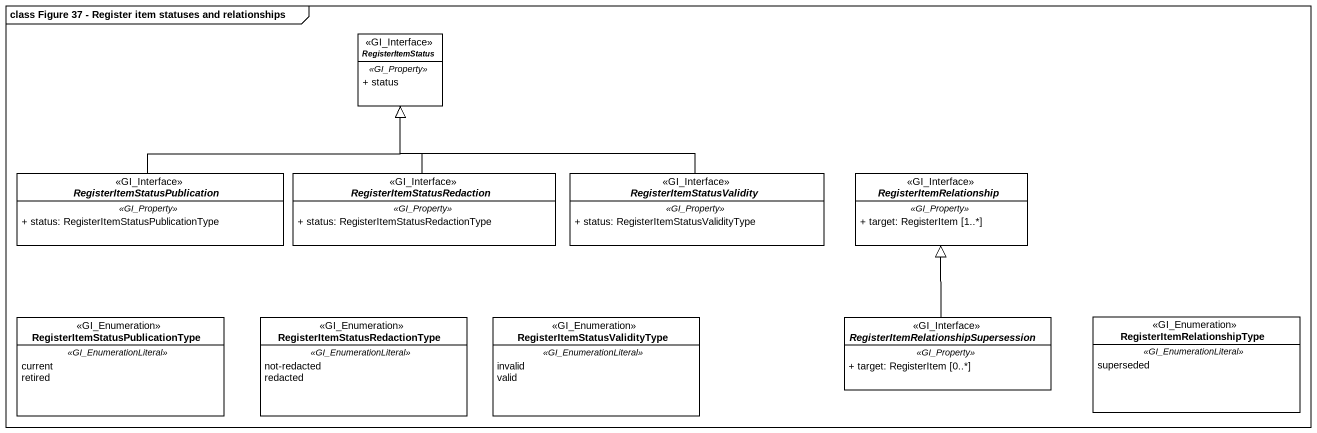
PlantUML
@startuml
mainframe class Figure 37 - Register item statuses and relationships
hide circle
hide empty members
skinparam classAttributeIconSize 0
interface RegisterItemStatus <<GI_Interface>> #FFFFFF {
  .. <<GI_Property>> ..
  + status
}
interface "RegisterItemStatusPublication" as RegisterItemStatusPublicatio <<GI_Interface>> #FFFFFF {
  .. <<GI_Property>> ..
  + status: RegisterItemStatusPublicationType
}
interface RegisterItemStatusRedaction <<GI_Interface>> #FFFFFF {
  .. <<GI_Property>> ..
  + status: RegisterItemStatusRedactionType
}
interface RegisterItemStatusValidity <<GI_Interface>> #FFFFFF {
  .. <<GI_Property>> ..
  + status: RegisterItemStatusValidityType
}
interface RegisterItemRelationship <<GI_Interface>> #FFFFFF {
  .. <<GI_Property>> ..
  + target: RegisterItem [1..*]
}
enum "RegisterItemStatusPublicationType" as RegisterItemStatusPublicatio_2 <<GI_Enumeration>> #FFFFFF {
  .. <<GI_EnumerationLiteral>> ..
  current
  retired
}
enum "RegisterItemStatusRedactionType" as RegisterItemStatusRedactionT <<GI_Enumeration>> #FFFFFF {
  .. <<GI_EnumerationLiteral>> ..
  not-redacted
  redacted
}
enum "RegisterItemStatusValidityType" as RegisterItemStatusValidityTy <<GI_Enumeration>> #FFFFFF {
  .. <<GI_EnumerationLiteral>> ..
  invalid
  valid
}
interface "RegisterItemRelationshipSupersession" as RegisterItemRelationshipSupe <<GI_Interface>> #FFFFFF {
  .. <<GI_Property>> ..
  + target: RegisterItem [0..*]
}
enum RegisterItemRelationshipType <<GI_Enumeration>> #FFFFFF {
  .. <<GI_EnumerationLiteral>> ..
  superseded
}
RegisterItemStatusPublicatio -right-|> RegisterItemStatus
RegisterItemStatusRedaction -up-|> RegisterItemStatus
RegisterItemStatusValidity -left-|> RegisterItemStatus
RegisterItemRelationshipSupe -up-|> RegisterItemRelationship
@enduml
